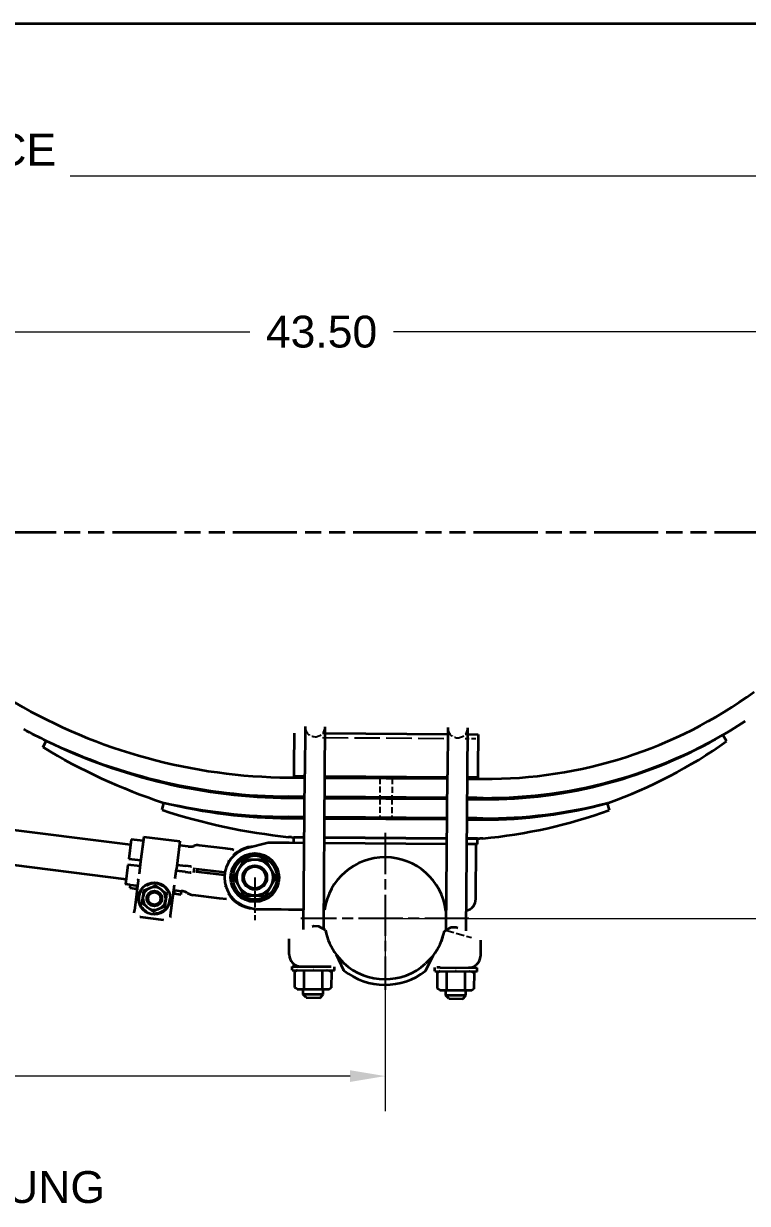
# Model space of a CAD drawing. Header units: inches. Extents: x 8 to 267, y 4 to 172.
# Drawn here: x 200.77 to 230.58, y 123.23 to 171.84 of the extents above; entities that cross this region are included whole.
import ezdxf

# ---------------------------------------------------------------- set-up
doc = ezdxf.new("R2010")
doc.units = ezdxf.units.IN
doc.header["$LTSCALE"] = 8
doc.header["$MEASUREMENT"] = 0
for name, pattern in [('CHAIN', [0.7087, 0.4724, -0.0591, 0.1181, -0.0591]), ('DASHED', [0.2067, 0.1654, -0.0413]), ('DOUBLE_DASH_CHAIN', [1.2403, 0.6614, -0.0827, 0.1654, -0.0827, 0.1654, -0.0827])]:
    doc.linetypes.add(name, pattern=pattern)
for name, color, linetype, lineweight in [('Center Mark(Hutchens)', 7, 'Continuous', 25), ('Dimensions(Hutchens)', 7, 'Continuous', 25), ('Hidden Edges(Hutchens)', 7, 'DASHED', 25), ('Phantom Lines(Hutchens)', 7, 'DOUBLE_DASH_CHAIN', 70), ('Sketch Geometry(Hutchens)', 7, 'Continuous', 35), ('Symbols(Hutchens)', 7, 'Continuous', 25), ('Visible Edges(Hutchens)', 7, 'Continuous', 35)]:
    doc.layers.add(name, color=color, linetype=linetype, lineweight=lineweight)
doc.styles.add('Hutchens .164', font='ARIAL.TTF')
doc.styles.add('Hutchens .180', font='ARIAL.TTF')
doc.dimstyles.new('HUTCHENS STD DIM X.XX', dxfattribs={"dimscale": 8, "dimtxt": 0.164, "dimasz": 0.18, "dimexe": 0.18, "dimexo": 0.0625, "dimgap": 0.09, "dimtad": 0, "dimtih": 1, "dimtoh": 1, "dimrnd": 1e-08, "dimzin": 4, "dimdsep": 46, "dimtxsty": 'Hutchens .164', "dimcen": 0.09, "dimclrd": 211, "dimclre": 211, "dimclrt": 7, "dimadec": 0, "dimazin": 1, "dimtfac": 0.762195, "dimtofl": 0, "dimtmove": 0, "dimatfit": 3, "dimfxl": 0, "dimtolj": 1, "dimtzin": 0, "dimlwd": 9, "dimlwe": 9, "dimarcsym": 0})

# ---------------------------------------------------------------- blocks, each defined once
blk = doc.blocks.new('Borders D-SIZE')
at = {"layer": 'Sketch Geometry(Hutchens)'}
blk.add_line((0.9537, 21.4797), (32.9537, 21.4797), dxfattribs=at)
at = {"layer": 'Symbols(Hutchens)', "color": 7}
for tag, p, height, style in [('PART_NO_001', (33.0044, 3.3072), 0.164, 'Hutchens .164'), ('REV_001', (32.9953, 1.6532), 0.18, 'Hutchens .180'), ('Sheet_number_001', (33.0516, 1.1699), 0.164, 'Hutchens .164'), ('SHTS_(TOTAL)_001', (33.0533, 0.7091), 0.164, 'Hutchens .164')]:
    blk.add_attdef(tag, p, '', height=height, rotation=270, dxfattribs=dict(at, style=style))
blk = doc.blocks.new('*D38')
at = {"layer": 'Defpoints', "color": 0, "linetype": 'Continuous'}
for p in [(141.228, 165.551), (241.29, 157.408), (141.228, 141.966)]:
    blk.add_point(p, dxfattribs=at)
at = {"layer": 'Dimensions(Hutchens)', "color": 211, "linetype": 'Continuous', "lineweight": 9}
for p, q in [((141.228, 142.466), (141.228, 166.991)), ((241.29, 157.908), (241.29, 166.991)), ((142.668, 165.551), (179.839, 165.551)), ((239.85, 165.551), (202.679, 165.551))]:
    blk.add_line(p, q, dxfattribs=at)
at = {"layer": 'Dimensions(Hutchens)', "color": 211, "linetype": 'Continuous'}
for points in [[(142.668, 165.791), (142.668, 165.311), (141.228, 165.551)], [(239.85, 165.791), (239.85, 165.311), (241.29, 165.551)]]:
    blk.add_solid(points, dxfattribs=at)
at = {"layer": 'Dimensions(Hutchens)', "color": 7, "linetype": 'Continuous', "lineweight": 9, "insert": (191.259, 165.551), "char_height": 1.312, "attachment_point": 5, "style": 'Hutchens .164'}
blk.add_mtext('\\A1;100.06{ REC CLEARANCE\\PREF}', dxfattribs=at)
blk = doc.blocks.new('*D41')
at = {"layer": 'Defpoints', "color": 0, "linetype": 'Continuous'}
for p in [(166.65, 134.947), (215.655, 134.965), (215.655, 128.472)]:
    blk.add_point(p, dxfattribs=at)
at = {"layer": 'Dimensions(Hutchens)', "color": 211, "linetype": 'Continuous', "lineweight": 9}
for p, q in [((166.65, 134.447), (166.65, 127.032)), ((215.655, 134.465), (215.655, 127.032)), ((168.09, 128.472), (183.804, 128.472)), ((214.215, 128.472), (198.603, 128.472))]:
    blk.add_line(p, q, dxfattribs=at)
at = {"layer": 'Dimensions(Hutchens)', "color": 211, "linetype": 'Continuous'}
for points in [[(168.09, 128.712), (168.09, 128.232), (166.65, 128.472)], [(214.215, 128.712), (214.215, 128.232), (215.655, 128.472)]]:
    blk.add_solid(points, dxfattribs=at)
at = {"layer": 'Dimensions(Hutchens)', "color": 7, "linetype": 'Continuous', "lineweight": 9, "insert": (191.204, 128.472), "char_height": 1.312, "attachment_point": 5, "style": 'Hutchens .164'}
blk.add_mtext('\\A1;49.00{ NOMINAL}', dxfattribs=at)
blk = doc.blocks.new('*D47')
at = {"layer": 'Defpoints', "color": 0, "linetype": 'Continuous'}
for p in [(234.79, 159.137), (191.29, 152.157), (234.79, 152.32)]:
    blk.add_point(p, dxfattribs=at)
at = {"layer": 'Dimensions(Hutchens)', "color": 211, "linetype": 'Continuous', "lineweight": 9}
for p, q in [((191.29, 152.657), (191.29, 160.577)), ((234.79, 152.82), (234.79, 160.577)), ((192.73, 159.137), (210.082, 159.137)), ((233.35, 159.137), (215.998, 159.137))]:
    blk.add_line(p, q, dxfattribs=at)
at = {"layer": 'Dimensions(Hutchens)', "color": 211, "linetype": 'Continuous'}
for points in [[(192.73, 159.377), (192.73, 158.897), (191.29, 159.137)], [(233.35, 159.377), (233.35, 158.897), (234.79, 159.137)]]:
    blk.add_solid(points, dxfattribs=at)
at = {"layer": 'Dimensions(Hutchens)', "color": 7, "linetype": 'Continuous', "lineweight": 9, "insert": (213.04, 159.137), "char_height": 1.312, "attachment_point": 5, "style": 'Hutchens .164'}
blk.add_mtext('\\A1;43.50', dxfattribs=at)
blk = doc.blocks.new('*D49')
at = {"layer": 'Defpoints', "color": 0, "linetype": 'Continuous'}
for p in [(242.957, 150.886), (215.655, 134.965), (242.957, 134.965)]:
    blk.add_point(p, dxfattribs=at)
at = {"layer": 'Dimensions(Hutchens)', "color": 211, "linetype": 'Continuous', "lineweight": 9}
for p, q in [((242.957, 149.446), (242.957, 142.908)), ((242.957, 136.405), (242.957, 137.901)), ((216.155, 134.965), (244.397, 134.965))]:
    blk.add_line(p, q, dxfattribs=at)
at = {"layer": 'Dimensions(Hutchens)', "color": 211, "linetype": 'Continuous'}
for points in [[(242.717, 149.446), (243.197, 149.446), (242.957, 150.886)], [(242.717, 136.405), (243.197, 136.405), (242.957, 134.965)]]:
    blk.add_solid(points, dxfattribs=at)
at = {"layer": 'Dimensions(Hutchens)', "color": 7, "linetype": 'Continuous', "lineweight": 9, "insert": (242.957, 140.404), "char_height": 1.312, "attachment_point": 5, "style": 'Hutchens .164'}
blk.add_mtext('\\A1; MOUNTING\\PHEIGHT', dxfattribs=at)

msp = doc.modelspace()

# ---------------------------------------------------------------- linework, layer by layer
at = {"layer": 'Center Mark(Hutchens)', "linetype": 'CHAIN', "ltscale": 0.448482}
msp.add_line((215.655, 138.4891), (215.655, 132.0292), dxfattribs=at)
at = {"layer": 'Center Mark(Hutchens)', "linetype": 'CHAIN', "ltscale": 0.121531}
msp.add_line((210.2918, 136.6504), (210.2918, 134.8988), dxfattribs=at)
at = {"layer": 'Center Mark(Hutchens)', "linetype": 'CHAIN', "ltscale": 0.481047}
msp.add_line((219.1107, 134.9652), (212.1818, 134.9652), dxfattribs=at)
at = {"layer": 'Hidden Edges(Hutchens)', "ltscale": 0.025212}
for p, q in [((213.0775, 142.5952), (213.1838, 142.5945)), ((218.2336, 142.5588), (218.34, 142.5581)), ((218.9523, 142.5538), (219.0586, 142.553))]:
    msp.add_line(p, q, dxfattribs=at)
at = {"layer": 'Hidden Edges(Hutchens)', "ltscale": 0.795632}
msp.add_line((213.0762, 142.4222), (218.3387, 142.3851), dxfattribs=at)
at = {"layer": 'Hidden Edges(Hutchens)', "ltscale": 0.127887}
msp.add_line((218.9511, 142.3808), (219.4886, 142.377), dxfattribs=at)
at = {"layer": 'Hidden Edges(Hutchens)', "ltscale": 0.18751}
for p, q in [((215.4458, 140.7472), (215.4402, 139.9592)), ((215.9458, 140.7437), (215.9402, 139.9557))]:
    msp.add_line(p, q, dxfattribs=at)
at = {"layer": 'Hidden Edges(Hutchens)', "ltscale": 0.187515}
for p, q in [((215.4399, 139.9092), (215.4343, 139.1213)), ((215.9399, 139.9057), (215.9343, 139.1177))]:
    msp.add_line(p, q, dxfattribs=at)
at = {"layer": 'Hidden Edges(Hutchens)', "ltscale": 0.129651}
for p, q in [((205.7214, 136.1169), (205.6542, 135.5799)), ((206.5844, 135.4635), (206.6517, 136.0006))]:
    msp.add_line(p, q, dxfattribs=at)
at = {"layer": 'Hidden Edges(Hutchens)', "ltscale": 0.012306}
for p, q in [((205.698, 136.1347), (205.7214, 136.117)), ((206.2201, 136.3273), (206.2238, 136.3564)), ((206.6517, 136.0006), (206.6787, 136.012)), ((205.6272, 135.5685), (205.6542, 135.5799)), ((206.0857, 135.2532), (206.0821, 135.2241)), ((206.5844, 135.4635), (206.6078, 135.4458))]:
    msp.add_line(p, q, dxfattribs=at)
at = {"layer": 'Hidden Edges(Hutchens)', "ltscale": 0.129663}
for p, q in [((206.2201, 136.3273), (205.7214, 136.117)), ((206.6517, 136.0006), (206.2201, 136.3273)), ((205.6542, 135.5799), (206.0857, 135.2532)), ((206.0857, 135.2532), (206.5844, 135.4635))]:
    msp.add_line(p, q, dxfattribs=at)
at = {"layer": 'Hidden Edges(Hutchens)', "ltscale": 0.143078}
msp.add_line((218.0002, 134.0191), (218.1216, 134.4597), dxfattribs=at)
at = {"layer": 'Hidden Edges(Hutchens)', "ltscale": 0.261808}
msp.add_line((218.1523, 134.4772), (219.2129, 134.185), dxfattribs=at)
at = {"layer": 'Hidden Edges(Hutchens)'}
msp.add_line((213.7431, 133.2526), (213.7431, 133.2526), dxfattribs=at)
at = {"layer": 'Hidden Edges(Hutchens)', "ltscale": 0.778939}
msp.add_circle((206.1529, 135.7902), 0.615, dxfattribs=at)
at = {"layer": 'Hidden Edges(Hutchens)', "ltscale": 0.55774}
msp.add_circle((206.1529, 135.7902), 0.2936, dxfattribs=at)
at = {"layer": 'Hidden Edges(Hutchens)', "ltscale": 0.308439}
for centre in [(212.7732, 142.867), (218.648, 142.8256)]:
    msp.add_arc(centre, 0.4125, 179.59601, 359.59601, dxfattribs=at)
at = {"layer": 'Hidden Edges(Hutchens)', "ltscale": 0.116771}
for start, end in [(112.86621, 172.86621), (52.86621, 112.86621), (352.86621, 52.86621), (172.86621, 232.86621), (292.86621, 352.86621), (232.86621, 292.86621)]:
    msp.add_arc((206.1529, 135.7902), 0.4687, start, end, dxfattribs=at)
at = {"layer": 'Phantom Lines(Hutchens)', "lineweight": 35, "ltscale": 0.499897}
msp.add_line((139.9403, 150.8856), (249.0642, 150.8856), dxfattribs=at)
at = {"layer": 'Visible Edges(Hutchens)'}
for p, q in [((211.9181, 141.2641), (211.9273, 142.5689)), ((211.9273, 142.5689), (211.9275, 142.6033)), ((212.3607, 142.8699), (212.347, 140.9262)), ((213.172, 140.9204), (213.1857, 142.8641)), ((213.1838, 142.5945), (218.2336, 142.5588)), ((218.2355, 142.8285), (218.2218, 140.8848)), ((219.0468, 140.879), (219.0605, 142.8227)), ((219.0586, 142.553), (219.4899, 142.55)), ((219.4896, 142.5156), (219.4804, 141.2107)), ((219.4899, 142.55), (219.4896, 142.5156)), ((229.5675, 142.5271), (229.7193, 142.2687)), ((201.5683, 142.0186), (201.6977, 142.2892)), ((211.915, 140.8221), (211.9181, 141.2641)), ((219.4804, 141.2107), (219.4773, 140.7688)), ((211.6959, 140.7736), (212.3459, 140.7691)), ((211.915, 140.8221), (211.9462, 140.8219)), ((211.9459, 140.7719), (211.9462, 140.8219)), ((212.3459, 140.7691), (211.9459, 140.7719)), ((212.3462, 140.8191), (211.9462, 140.8219)), ((212.3017, 134.5054), (212.347, 140.9262)), ((213.1269, 134.5266), (213.172, 140.9204)), ((213.1709, 140.7632), (218.2207, 140.7276)), ((218.2207, 140.7276), (213.1709, 140.7632)), ((218.2211, 140.7776), (213.1712, 140.8132)), ((218.1768, 134.491), (218.2218, 140.8848)), ((219.0015, 134.4582), (219.0468, 140.879)), ((219.0457, 140.7218), (219.6957, 140.7172)), ((219.4457, 140.719), (219.0457, 140.7218)), ((219.4461, 140.769), (219.0461, 140.7718)), ((219.4457, 140.719), (219.4461, 140.769)), ((219.4461, 140.769), (219.4773, 140.7688)), ((206.4759, 139.4406), (206.5412, 139.7334)), ((211.6901, 139.9357), (212.34, 139.9311)), ((212.3403, 139.9811), (211.6903, 139.9857)), ((211.94, 139.9339), (211.9403, 139.9839)), ((212.34, 139.9311), (211.94, 139.9339)), ((212.3403, 139.9811), (211.9403, 139.9839)), ((213.1649, 139.9253), (218.2148, 139.8897)), ((218.2148, 139.8897), (213.1649, 139.9253)), ((218.2152, 139.9397), (213.1653, 139.9753)), ((218.2152, 139.9397), (213.1653, 139.9753)), ((219.0398, 139.8839), (219.6899, 139.8793)), ((219.4398, 139.881), (219.0398, 139.8839)), ((219.6902, 139.9293), (219.0402, 139.9339)), ((219.4401, 139.931), (219.0402, 139.9339)), ((219.4398, 139.881), (219.4401, 139.931)), ((224.804, 139.7193), (224.884, 139.4308)), ((196.5888, 139.091), (205.1718, 138.0168)), ((211.6841, 139.0977), (212.3341, 139.0931)), ((212.3344, 139.1431), (211.6844, 139.1477)), ((211.9341, 139.0959), (211.9344, 139.1459)), ((212.3341, 139.0931), (211.9341, 139.0959)), ((212.3344, 139.1431), (211.9344, 139.1459)), ((213.159, 139.0873), (218.2089, 139.0517)), ((218.2089, 139.0517), (213.159, 139.0873)), ((218.2093, 139.1017), (213.1594, 139.1373)), ((218.2093, 139.1017), (213.1594, 139.1373)), ((219.0339, 139.0459), (219.6839, 139.0413)), ((219.4339, 139.0431), (219.0339, 139.0459)), ((219.6842, 139.0913), (219.0342, 139.0959)), ((219.4342, 139.0931), (219.0342, 139.0959)), ((219.4339, 139.0431), (219.4342, 139.0931)), ((205.198, 138.2257), (205.0979, 137.4264)), ((205.6941, 138.1636), (205.198, 138.2257)), ((205.7156, 138.3353), (205.5735, 137.2)), ((205.7156, 138.3353), (207.204, 138.149)), ((207.204, 138.149), (207.0619, 137.0137)), ((210.8371, 138.0841), (209.9768, 137.8601)), ((211.3932, 138.0802), (210.8371, 138.0841)), ((211.7005, 138.078), (211.3932, 138.0802)), ((211.8035, 138.3093), (211.6775, 138.3216)), ((212.3269, 138.0736), (211.7005, 138.078)), ((211.8035, 138.3093), (212.3285, 138.3056)), ((211.8956, 138.0766), (211.8973, 138.3086)), ((212.3285, 138.3056), (211.8973, 138.3086)), ((218.2017, 138.0322), (213.1518, 138.0678)), ((218.2017, 138.0322), (213.1518, 138.0678)), ((213.1535, 138.2998), (218.2034, 138.2642)), ((218.2034, 138.2642), (213.1535, 138.2998)), ((219.0283, 138.2583), (219.5533, 138.2546)), ((219.4596, 138.2553), (219.0283, 138.2583)), ((219.4579, 138.0233), (219.4596, 138.2553)), ((219.6784, 138.2649), (219.5533, 138.2546)), ((196.41, 137.6622), (204.993, 136.588)), ((207.5506, 137.9312), (207.1825, 137.9773)), ((207.7662, 137.9515), (207.7859, 137.9579)), ((209.0864, 137.8423), (208.0014, 137.9781)), ((209.3818, 137.8054), (209.0864, 137.8423)), ((219.4579, 138.0233), (219.0267, 138.0264)), ((219.4111, 138.0236), (219.0267, 138.0264)), ((219.3952, 135.7737), (219.4111, 138.0236)), ((205.0669, 137.1784), (204.9669, 136.3791)), ((205.563, 137.1163), (205.0669, 137.1784)), ((205.0979, 137.4264), (205.5941, 137.3643)), ((205.5726, 137.1925), (205.5244, 136.8074)), ((205.5735, 137.2), (205.5726, 137.1925)), ((207.0825, 137.178), (207.4506, 137.132)), ((207.6603, 137.1057), (207.4506, 137.132)), ((207.6603, 137.1057), (207.6789, 137.1034)), ((207.6875, 137.1023), (207.679, 137.1034)), ((209.2127, 137.3388), (209.2228, 137.2983)), ((209.4284, 137.5543), (209.3924, 137.5612)), ((209.4258, 136.6504), (209.8588, 137.4004)), ((209.8588, 137.4004), (210.7248, 137.4004)), ((210.7248, 137.4004), (211.1578, 136.6504)), ((207.0128, 136.6211), (207.061, 137.0063)), ((207.4195, 136.8839), (207.0514, 136.93)), ((207.0619, 137.0137), (207.061, 137.0063)), ((207.4195, 136.8839), (207.6293, 136.8577)), ((207.6479, 136.8553), (207.6293, 136.8577)), ((207.6479, 136.8553), (207.6565, 136.8543)), ((207.7808, 136.8604), (207.8065, 137.0657)), ((209.0453, 136.7434), (207.8654, 136.8911)), ((207.8809, 137.0151), (209.0608, 136.8675)), ((207.9255, 137.0096), (207.9099, 136.8855)), ((209.8588, 135.9004), (209.4258, 136.6504)), ((211.1578, 136.6504), (210.7248, 135.9004)), ((205.1529, 136.3558), (204.9669, 136.3791)), ((205.1529, 136.3558), (205.1362, 136.2219)), ((205.1362, 136.2219), (205.4152, 136.1869)), ((205.1529, 136.3558), (205.432, 136.3209)), ((205.4904, 136.536), (205.3345, 135.2901)), ((205.432, 136.3209), (205.4152, 136.1869)), ((205.4152, 136.1869), (205.4462, 136.183)), ((205.463, 136.317), (205.432, 136.3209)), ((205.6902, 135.87), (205.7212, 136.1172)), ((205.7212, 136.1172), (205.9507, 136.214)), ((205.9507, 136.214), (205.9906, 136.2308)), ((205.9906, 136.2308), (206.2202, 136.3276)), ((206.2202, 136.3276), (206.4188, 136.1772)), ((206.4188, 136.1772), (206.4533, 136.1511)), ((206.4533, 136.1511), (206.6519, 136.0007)), ((206.8229, 135.1039), (206.9788, 136.3497)), ((206.9824, 136.1268), (206.9514, 136.1307)), ((206.9824, 136.1268), (206.9656, 135.9929)), ((206.9824, 136.1268), (207.2615, 136.0919)), ((209.0763, 136.2492), (209.0961, 136.2859)), ((205.6539, 135.5798), (205.6849, 135.827)), ((205.6849, 135.827), (205.6902, 135.87)), ((206.6156, 135.7105), (206.5847, 135.4633)), ((206.621, 135.7535), (206.6156, 135.7105)), ((206.6519, 136.0007), (206.621, 135.7535)), ((206.9346, 135.9968), (206.9656, 135.9929)), ((206.9656, 135.9929), (207.2447, 135.958)), ((207.2615, 136.0919), (207.2447, 135.958)), ((207.3195, 136.0846), (207.2615, 136.0919)), ((207.5234, 136.0119), (207.541, 136.0009)), ((208.8299, 135.7923), (207.7449, 135.9281)), ((209.1252, 135.7554), (208.8299, 135.7923)), ((209.2322, 135.9872), (209.1957, 135.9894)), ((210.7248, 135.9004), (209.8588, 135.9004)), ((205.3238, 135.2046), (205.3345, 135.2901)), ((205.8525, 135.4294), (205.6539, 135.5798)), ((205.8871, 135.4033), (205.8525, 135.4294)), ((206.0857, 135.2529), (205.8871, 135.4033)), ((206.3152, 135.3497), (206.0857, 135.2529)), ((206.3551, 135.3665), (206.3152, 135.3497)), ((206.5847, 135.4633), (206.3551, 135.3665)), ((209.9598, 135.4453), (210.3512, 135.3375)), ((211.3738, 135.3302), (210.3512, 135.3375)), ((211.6811, 135.3281), (211.3738, 135.3302)), ((212.3075, 135.3237), (211.6811, 135.3281)), ((213.1575, 135.3177), (213.1325, 135.3178)), ((218.1823, 135.2822), (218.1573, 135.2824)), ((205.5716, 135.0366), (206.5306, 134.9166)), ((206.8122, 135.0183), (206.8229, 135.1039)), ((212.9326, 134.6407), (212.7152, 134.6422)), ((213.2021, 134.4825), (212.9326, 134.6407)), ((218.1009, 134.448), (218.3727, 134.6023)), ((218.3727, 134.6023), (218.59, 134.6008)), ((211.7069, 133.475), (211.7116, 134.1332)), ((219.5864, 134.0776), (219.5817, 133.4195)), ((213.658, 133.4613), (213.957, 133.1303)), ((213.9549, 132.8267), (213.658, 133.4613)), ((217.3249, 132.8029), (217.6307, 133.4333)), ((217.6307, 133.4333), (217.327, 133.1066)), ((211.8274, 132.8357), (211.8285, 132.9922)), ((211.8274, 132.8357), (213.5774, 132.8233)), ((211.8285, 132.9922), (213.3592, 132.9814)), ((211.9399, 132.1174), (211.9445, 132.7762)), ((212.0464, 132.8341), (211.9445, 132.7762)), ((212.3186, 132.1148), (212.3233, 132.7736)), ((213.0761, 132.1094), (213.0807, 132.7682)), ((213.3584, 132.8249), (213.4595, 132.7656)), ((213.3592, 132.9814), (213.436, 132.9808)), ((213.4548, 132.1068), (213.4595, 132.7656)), ((213.5774, 132.8233), (213.5785, 132.9798)), ((217.7023, 132.7942), (217.7034, 132.9507)), ((217.7023, 132.7942), (219.4522, 132.7819)), ((217.8147, 132.076), (217.8194, 132.7348)), ((217.9213, 132.7927), (217.8194, 132.7348)), ((217.9227, 132.9492), (217.8459, 132.9497)), ((217.9227, 132.9492), (219.4533, 132.9384)), ((218.1935, 132.0733), (218.1981, 132.7322)), ((218.9509, 132.068), (218.9556, 132.7268)), ((219.2332, 132.7834), (219.3343, 132.7241)), ((219.3297, 132.0653), (219.3343, 132.7241)), ((219.4522, 132.7819), (219.4533, 132.9384)), ((212.0409, 132.0581), (211.9399, 132.1174)), ((212.0409, 132.0581), (212.1288, 132.0575)), ((212.1288, 132.0575), (212.6969, 132.0535)), ((212.2829, 131.8327), (212.2844, 132.0564)), ((213.1078, 131.8269), (212.2829, 131.8327)), ((212.407, 131.7068), (212.2829, 131.8327)), ((212.6969, 132.0535), (213.265, 132.0495)), ((212.982, 131.7027), (213.1078, 131.8269)), ((213.1078, 131.8269), (213.1094, 132.0506)), ((213.265, 132.0495), (213.3529, 132.0489)), ((213.3529, 132.0489), (213.4548, 132.1068)), ((217.9158, 132.0167), (217.8147, 132.076)), ((217.9158, 132.0167), (218.0037, 132.0161)), ((218.0037, 132.0161), (218.5718, 132.0121)), ((218.1577, 131.7913), (218.1593, 132.015)), ((218.9827, 131.7854), (218.1577, 131.7913)), ((218.2818, 131.6654), (218.1577, 131.7913)), ((218.5718, 132.0121), (219.1399, 132.0081)), ((218.8568, 131.6613), (218.9827, 131.7854)), ((218.9827, 131.7854), (218.9843, 132.0092)), ((219.1399, 132.0081), (219.2278, 132.0075)), ((219.2278, 132.0075), (219.3297, 132.0653)), ((212.407, 131.7068), (212.982, 131.7027)), ((218.2818, 131.6654), (218.8568, 131.6613))]:
    msp.add_line(p, q, dxfattribs=at)
at = {"layer": 'Visible Edges(Hutchens)', "flags": 128}
for points in [[(209.3818, 137.8054), (209.4305, 137.8004)], [(209.8578, 137.8546), (209.8516, 137.8524)], [(209.2127, 137.3388), (209.2196, 137.3496)], [(209.3808, 137.5063), (209.3813, 137.5086)], [(205.4904, 136.536), (205.4989, 136.6037)], [(207.0128, 136.6211), (207.0117, 136.6128)], [(207.6565, 136.8543), (207.665, 136.8533)], [(207.8809, 137.0151), (207.8739, 137.0212)], [(209.1957, 135.9894), (209.1905, 135.998)], [(209.1957, 135.9894), (209.1958, 135.9917)], [(209.4971, 135.6363), (209.4535, 135.6586)], [(209.4971, 135.6363), (209.4973, 135.6362)], [(205.5716, 135.0366), (205.5542, 135.039)], [(206.8122, 135.0183), (206.8103, 135.0081)], [(212.7152, 134.6422), (212.6496, 134.6212)], [(218.59, 134.6008), (218.6553, 134.5788)], [(212.1343, 132.8335), (212.1267, 132.8335)], [(212.3233, 132.7736), (212.3146, 132.7786)], [(212.7024, 132.8295), (212.6872, 132.8295)], [(213.0807, 132.7682), (213.0633, 132.7733)], [(213.2705, 132.8255), (213.2629, 132.8254)], [(213.4595, 132.7656), (213.4508, 132.7706)], [(213.9549, 132.8267), (213.9215, 132.8513)], [(217.8459, 132.9497), (217.781, 132.9516)], [(218.0092, 132.7921), (218.0016, 132.792)], [(218.1981, 132.7322), (218.1894, 132.7372)], [(218.5773, 132.7881), (218.5621, 132.7881)], [(218.9556, 132.7268), (218.9382, 132.7319)], [(219.1454, 132.7841), (219.1378, 132.784)], [(219.3343, 132.7241), (219.3256, 132.7291)], [(211.9399, 132.1174), (211.9486, 132.1124)], [(212.1288, 132.0575), (212.1364, 132.0576)], [(212.3186, 132.1148), (212.336, 132.1097)], [(212.6969, 132.0535), (212.7121, 132.0535)], [(213.0761, 132.1094), (213.0848, 132.1044)], [(213.265, 132.0495), (213.2726, 132.0496)], [(217.8147, 132.076), (217.8234, 132.071)], [(218.0037, 132.0161), (218.0113, 132.0161)], [(218.1935, 132.0733), (218.2109, 132.0683)], [(218.5718, 132.0121), (218.587, 132.0121)], [(218.9509, 132.068), (218.9596, 132.063)], [(219.1399, 132.0081), (219.1475, 132.0081)]]:
    msp.add_lwpolyline(points, dxfattribs=at)
at = {"layer": 'Visible Edges(Hutchens)'}
for centre, radius in [((210.2918, 136.6504), 1), ((210.2918, 136.6504), 0.9041), ((210.2918, 136.6504), 0.7448), ((210.2918, 136.6504), 0.5), ((210.2918, 136.6504), 0.4501), ((206.1529, 135.7902), 0.6563), ((206.1529, 135.7902), 0.3125), ((206.1529, 135.7902), 0.2565)]:
    msp.add_circle(centre, radius, dxfattribs=at)
for centre, radius, start, end in [((219.828, 159.4814), 18.7646, 269.59605, 306.01569), ((211.8564, 163.5313), 22.7582, 239.79664, 269.59599), ((219.828, 159.4814), 19.5526, 269.59605, 303.06086), ((211.8564, 163.5313), 23.5462, 241.90335, 244.4414), ((219.8255, 159.1211), 19.2423, 269.59601, 300.41639), ((214.0656, 162.6429), 24.1152, 238.78625, 251.77587), ((211.8564, 163.5313), 23.5462, 244.45098, 269.59599), ((211.8528, 163.015), 23.0799, 243.90623, 269.59599), ((218.3024, 158.231), 19.625, 289.51463, 305.57399), ((211.8564, 163.5313), 24.3842, 257.36807, 257.40978), ((211.842, 161.4954), 22.3983, 256.31048, 269.59593), ((211.8564, 163.5313), 24.3842, 257.40978, 269.59585), ((219.8155, 157.7177), 18.6769, 269.59621, 285.49133), ((219.8255, 159.1211), 20.0303, 269.59601, 284.39164), ((219.8255, 159.1211), 20.0303, 284.39164, 284.55139), ((214.2936, 163.1314), 24.9473, 251.73752, 263.9807), ((217.8102, 158.8101), 20.63, 275.19553, 290.05281), ((207.6127, 138.4274), 0.5, 262.86621, 287.87393), ((207.9393, 137.482), 0.5, 82.86621, 107.87393), ((210.2918, 136.6504), 1.25, 104.59601, 254.59601), ((210.2918, 136.6504), 1.28, 92.16675, 134.63967), ((215.655, 134.9652), 2.5223, 7.22416, 171.96786), ((206.1529, 135.7902), 0.4695, 115.51071, 170.22171), ((206.1529, 135.7902), 0.4695, 55.51071, 110.22171), ((206.1529, 135.7902), 0.4695, 355.51071, 50.22171), ((206.1529, 135.7902), 0.4695, 175.51071, 230.22171), ((206.1529, 135.7902), 0.4695, 295.51071, 350.22171), ((207.2574, 135.5885), 0.5, 57.85849, 82.86621), ((207.807, 136.4242), 0.5, 237.85849, 262.86621), ((210.2918, 136.6504), 1.28, 211.09276, 267.02527), ((218.8952, 135.7772), 0.5, 282.96669, 359.59601), ((206.1529, 135.7902), 0.4695, 235.51071, 290.22171), ((215.655, 134.9652), 2.5, 191.13297, 216.98333), ((215.655, 134.9652), 2.5, 322.20869, 348.05905), ((212.1889, 133.4716), 0.482, 179.59601, 269.59601), ((219.0997, 133.4229), 0.482, 269.59601, 359.59601), ((215.655, 134.9652), 2.732, 231.51528, 307.67675), ((215.655, 134.9652), 2.5, 227.21888, 311.97314)]:
    msp.add_arc(centre, radius, start, end, dxfattribs=at)

# ---------------------------------------------------------------- block references
at = {"xscale": 8, "yscale": 8, "zscale": 8}
msp.add_blockref('Borders D-SIZE', (0, 0), dxfattribs=at)

# ---------------------------------------------------------------- texts
at = {"layer": 'Symbols(Hutchens)', "color": 7, "insert": (191.6443, 123.8911), "char_height": 1.312, "width": 36.441968, "attachment_point": 5, "style": 'Hutchens .164'}
msp.add_mtext('{TANDEM AXLE OVERSLUNG}', dxfattribs=at)

# ---------------------------------------------------------------- dimensions: what is measured, and where the dimension line sits
at = {"layer": 'Dimensions(Hutchens)', "color": 211, "linetype": 'Continuous', "lineweight": 9}
dim = msp.add_linear_dim(base=(141.2275, 165.5508), p1=(241.29, 157.4083), p2=(141.2275, 141.9661), text='<>{ REC CLEARANCE\\PREF}', dimstyle='HUTCHENS STD DIM X.XX', override={"dimtih": 0, "dimtoh": 0, "dimdec": 2, "dimtp": 0, "dimtm": 0, "dimtdec": 2, "dimatfit": 1}, dxfattribs=at)
dim.commit()
dim.dimension.update_dxf_attribs({"geometry": '*D38', "text_midpoint": (191.2588, 165.5508), "dimtype": 160})
dim = msp.add_linear_dim(base=(234.79, 159.1368), p1=(191.29, 152.157), p2=(234.79, 152.3202), dimstyle='HUTCHENS STD DIM X.XX', override={"dimtih": 0, "dimtoh": 0, "dimdec": 2, "dimtp": 0, "dimtm": 0, "dimtdec": 2, "dimatfit": 1}, dxfattribs=at)
dim.commit()
dim.dimension.update_dxf_attribs({"geometry": '*D47', "text_midpoint": (213.04, 159.1368), "dimtype": 160})
for base, p1, angle, text, override, picture, middle in [((242.9572, 134.9652), (242.9572, 150.8856), 270, ' MOUNTING\\PHEIGHT', {"dimdec": 2, "dimse1": 1, "dimtp": 0, "dimtm": 0, "dimtdec": 2, "dimatfit": 1}, '*D49', (242.9572, 140.4044)), ((215.655, 128.4724), (166.6505, 134.9467), 180, '<>{ NOMINAL}', {"dimtih": 0, "dimtoh": 0, "dimdec": 2, "dimtp": 0, "dimtm": 0, "dimtdec": 2, "dimatfit": 1}, '*D41', (191.2035, 128.4724))]:
    dim = msp.add_linear_dim(base=base, p1=p1, p2=(215.655, 134.9652), angle=angle, text=text, dimstyle='HUTCHENS STD DIM X.XX', override=override, dxfattribs=at)
    dim.commit()
    dim.dimension.update_dxf_attribs({"geometry": picture, "text_midpoint": middle, "dimtype": 160})

doc.saveas('drawing.dxf')
